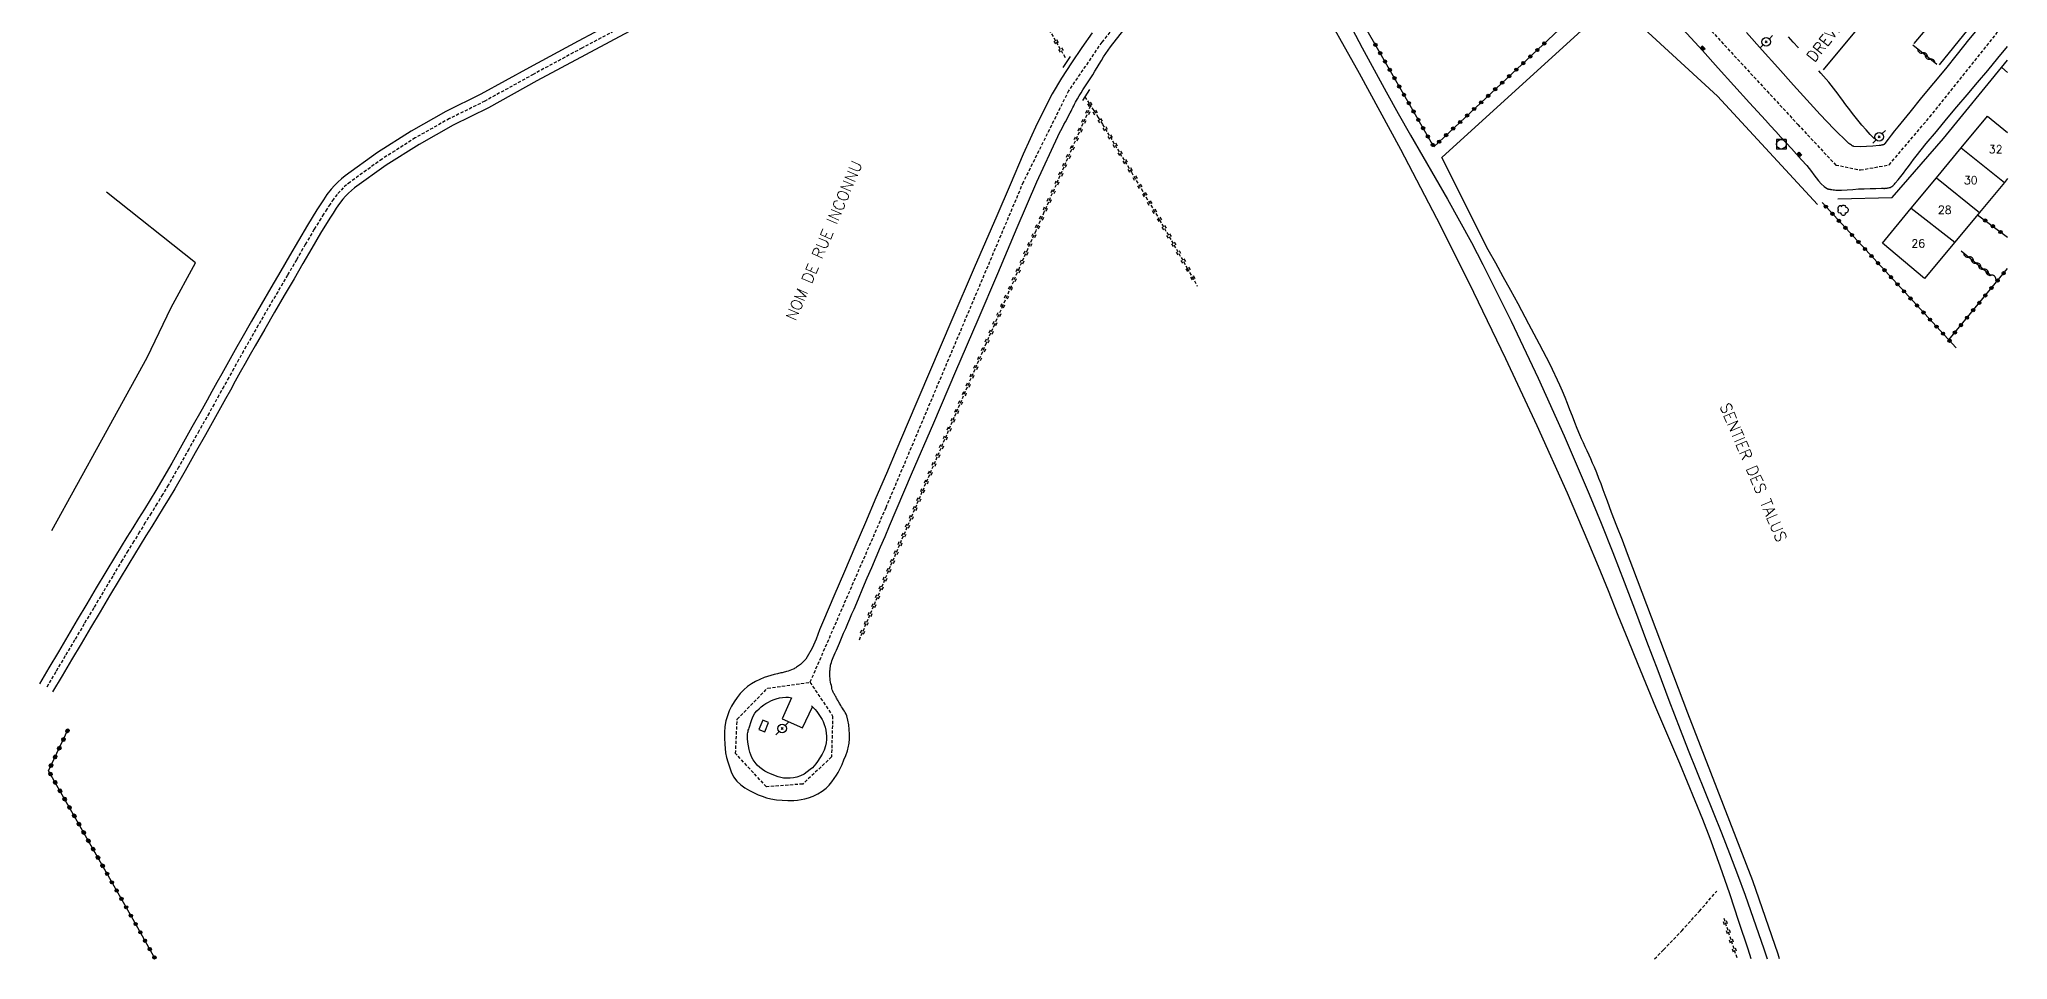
# Model space of a CAD drawing. Header units: millimetres. Extents: x 149998 to 151001, y 150999 to 152001.
# Drawn here: x 150692.5 to 151000, y 150999.9 to 151143.7 of the extents above; entities that cross this region are included whole.
import ezdxf
from ezdxf.enums import TextEntityAlignment as Align

# ---------------------------------------------------------------- set-up
doc = ezdxf.new("R2010")
doc.units = ezdxf.units.MM
doc.linetypes.add('DASHED', pattern=[0.75, 0.5, -0.25])
doc.layers.get('0').update_dxf_attribs({"linetype": 'CONTINUOUS'})
for name, color, linetype in [('W0001', 6, 'DASHED'), ('W0008', 7, 'CONTINUOUS'), ('W0014', 7, 'CONTINUOUS'), ('W0017', 7, 'CONTINUOUS'), ('W0070', 7, 'DASHED'), ('W0071', 7, 'CONTINUOUS'), ('W0101', 7, 'CONTINUOUS'), ('W0104', 1, 'CONTINUOUS'), ('W0120', 7, 'CONTINUOUS'), ('W0211', 2, 'CONTINUOUS'), ('W0220', 5, 'DASHED'), ('W0300', 7, 'CONTINUOUS'), ('W0310', 3, 'CONTINUOUS'), ('W0323', 7, 'CONTINUOUS'), ('W0330', 7, 'CONTINUOUS'), ('W0401', 7, 'CONTINUOUS'), ('W0420', 7, 'CONTINUOUS'), ('W0473', 7, 'CONTINUOUS'), ('W0989', 7, 'CONTINUOUS'), ('W0991', 7, 'CONTINUOUS'), ('W1102', 7, 'CONTINUOUS')]:
    doc.layers.add(name, color=color, linetype=linetype)
doc.styles.get("Standard").update_dxf_attribs({"font": 'romans.shx', "width": 0.85})

# ---------------------------------------------------------------- blocks, each defined once
blk = doc.blocks.new('T473')
for p, q in [((-0.166667, 0.166667), (0.166667, -0.166667)), ((-0.166667, -0.166667), (0.166667, 0.166667)), ((0.500001, 0.500001), (1.000002, 1.000002)), ((-1.000002, -1.000002), (-0.500001, -0.500001))]:
    blk.add_line(p, q)
blk.add_ellipse((0, 0), major_axis=(0.471405, 0.471405), ratio=1, start_param=5.4977871438, end_param=11.780972451)
blk = doc.blocks.new('T300')
for p, q in [((-0.8, 0.51), (-0.86, 0.34)), ((-0.86, 0.34), (-0.86, 0.17)), ((-0.86, 0.17), (-0.74, 0.06)), ((-0.69, 0.63), (-0.8, 0.51)), ((-0.8, -0.06), (-0.74, 0.06)), ((-0.74, 0.06), (-0.69, 0.11)), ((-0.57, 0.69), (-0.69, 0.63)), ((-0.46, 0.69), (-0.57, 0.69)), ((-0.29, 0.63), (-0.46, 0.69)), ((-0.29, 0.63), (-0.17, 0.74)), ((-0.23, 0.57), (-0.29, 0.63)), ((-0.17, 0.74), (-0.06, 0.8)), ((-0.06, 0.8), (0.06, 0.8)), ((0.06, 0.8), (0.23, 0.74)), ((0.23, 0.74), (0.34, 0.63)), ((0.34, 0.63), (0.4, 0.51)), ((0.46, 0.46), (0.34, 0.46)), ((0.4, 0.51), (0.4, 0.46)), ((0.57, 0.4), (0.46, 0.46)), ((0.57, 0.4), (0.69, 0.29)), ((0.69, 0.29), (0.74, 0.17)), ((0.74, 0.06), (0.69, -0.17)), ((0.74, 0.17), (0.74, 0.06)), ((-0.8, -0.17), (-0.8, -0.06)), ((-0.8, -0.23), (-0.8, -0.17)), ((-0.74, -0.34), (-0.8, -0.23)), ((-0.69, -0.4), (-0.74, -0.34)), ((-0.51, -0.46), (-0.69, -0.4)), ((-0.4, -0.46), (-0.51, -0.46)), ((-0.4, -0.46), (-0.34, -0.46)), ((-0.34, -0.46), (-0.34, -0.4)), ((-0.34, -0.51), (-0.34, -0.46)), ((-0.29, -0.63), (-0.34, -0.51)), ((-0.17, -0.74), (-0.29, -0.63)), ((-0.06, -0.8), (-0.17, -0.74)), ((0.06, -0.8), (-0.06, -0.8)), ((0.17, -0.74), (0.06, -0.8)), ((0.23, -0.69), (0.17, -0.74)), ((0.29, -0.46), (0.23, -0.46)), ((0.29, -0.63), (0.23, -0.69)), ((0.46, -0.4), (0.29, -0.46)), ((0.34, -0.51), (0.29, -0.63)), ((0.34, -0.51), (0.34, -0.46)), ((0.57, -0.34), (0.46, -0.4)), ((0.63, -0.29), (0.57, -0.34)), ((0.69, -0.17), (0.63, -0.29))]:
    blk.add_line(p, q)
blk = doc.blocks.new('T401')
for p, q in [((-0.3, 0.3), (0, 0.3)), ((-0.3, -0.25), (-0.3, 0.3)), ((-0.3, 0.15), (0, 0.15)), ((-0.3, 0), (0, 0)), ((0, 0.3), (0, -0.25)), ((-0.3, -0.15), (0, -0.15)), ((-0.3, -0.25), (-0.3, -0.3)), ((-0.3, -0.3), (0, -0.3)), ((0, -0.3), (0, -0.25))]:
    blk.add_line(p, q)
blk = doc.blocks.new('T420')
for p, q in [((0.75, 0.75), (-0.75, 0.75)), ((-0.75, 0.75), (-0.75, -0.75)), ((0.75, 0.75), (0.75, -0.75)), ((0.75, -0.75), (-0.75, -0.75))]:
    blk.add_line(p, q)
blk.add_ellipse((0, 0), major_axis=(-0.53, 0.53), ratio=1, start_param=3.926991, end_param=10.210176)
blk = doc.blocks.new('t310o')
at = {"color": 0, "linetype": 'Continuous'}
for centre, start, end in [((-0.5, 0.38), 216.8699, 323.1304), ((0.5, -0.37), 36.8699, 143.1303)]:
    blk.add_arc(centre, 0.625, start, end, dxfattribs=at)
blk = doc.blocks.new('t323o')
at = {"color": 0, "linetype": 'Continuous'}
for radius in [0.25, 0.15]:
    blk.add_circle((0, 0), radius, dxfattribs=at)
blk = doc.blocks.new('t220o')
at = {"color": 0, "linetype": 'Continuous'}
for p, q in [((-0.25, 0.25), (0.25, 0.25)), ((-0.25, -0.25), (0.25, -0.25))]:
    blk.add_line(p, q, dxfattribs=at)

msp = doc.modelspace()

# ---------------------------------------------------------------- linework, layer by layer
at = {"layer": 'W0001'}
for points in [[(150879.29, 151171), (150877.89, 151166.8), (150858.47, 151143.27), (150853.3, 151135.68), (150846.21, 151121.39), (150824.74, 151070.52), (150812.9, 151043.25)], [(150953.17, 151171), (150951.26, 151168.65), (150945.95, 151161.11), (150945.41, 151155.2), (150952.21, 151146.66), (150967.22, 151130.43), (150973.14, 151124.08), (150977, 151123.31), (150981.49, 151124.11), (150987.84, 151131.59), (150999.05, 151145.64), (151000, 151146.75)]]:
    msp.add_lwpolyline(points, dxfattribs=at)
msp.add_lwpolyline([(150806.29, 151042.33), (150812.9, 151043.25), (150816.44, 151037.97), (150816.27, 151031.57), (150811.77, 151027.34), (150806.1, 151026.91), (150801.29, 151032.1), (150801.52, 151037.47)], close=True, dxfattribs=at)
at = {"layer": 'W0008'}
for points in [[(150857.01, 151144.74), (150855.36, 151142.42), (150853.74, 151140.07), (150852.2, 151137.67), (150850.76, 151135.21), (150848.37, 151130.55), (150846.22, 151125.77), (150844.18, 151120.96), (150842.11, 151116.16), (150838.56, 151108.03), (150835.06, 151099.87), (150831.59, 151091.71), (150828.1, 151083.55), (150826.46, 151079.72), (150824.83, 151075.88), (150823.2, 151072.05), (150821.57, 151068.21), (150819.93, 151064.37), (150818.29, 151060.54), (150816.65, 151056.71), (150814.99, 151052.89), (150814.4, 151051.46), (150813.85, 151050), (150813.23, 151048.56), (150812.46, 151047.2), (150812.23, 151046.88), (150811.97, 151046.58), (150811.69, 151046.3), (150811.4, 151046.04), (150811.25, 151045.91), (150811.1, 151045.8), (150810.95, 151045.69), (150810.79, 151045.59), (150810.67, 151045.51), (150810.54, 151045.44), (150810.41, 151045.37), (150810.28, 151045.31), (150810.02, 151045.2), (150809.77, 151045.1), (150809.5, 151045), (150809.24, 151044.92), (150809.07, 151044.87), (150808.89, 151044.82), (150808.71, 151044.78), (150808.54, 151044.74), (150808.36, 151044.7), (150808.18, 151044.66), (150808, 151044.62), (150807.83, 151044.58), (150807.3, 151044.44), (150806.77, 151044.31), (150806.24, 151044.15), (150805.73, 151043.97), (150805.06, 151043.68), (150804.39, 151043.37), (150803.76, 151043.01), (150803.15, 151042.58), (150802.56, 151042.06), (150802.01, 151041.48), (150801.51, 151040.86), (150801.06, 151040.2), (150800.65, 151039.49), (150800.29, 151038.76), (150800, 151037.99), (150799.78, 151037.2), (150799.62, 151036.31), (150799.55, 151035.4), (150799.54, 151034.49), (150799.58, 151033.59), (150799.64, 151032.89), (150799.73, 151032.2), (150799.87, 151031.51), (150800.06, 151030.83), (150800.31, 151030.04), (150800.61, 151029.25), (150800.98, 151028.49), (150801.48, 151027.79), (150802.08, 151027.22), (150802.75, 151026.74), (150803.47, 151026.34), (150804.19, 151025.98), (150804.81, 151025.68), (150805.45, 151025.43), (150806.1, 151025.21), (150806.77, 151025.05), (150807.66, 151024.89), (150808.56, 151024.8), (150809.46, 151024.77), (150810.37, 151024.79), (150810.96, 151024.83), (150811.54, 151024.9), (150812.12, 151025.01), (150812.69, 151025.18), (150813.42, 151025.47), (150814.12, 151025.82), (150814.79, 151026.23), (150815.41, 151026.7), (150815.88, 151027.16), (150816.3, 151027.67), (150816.68, 151028.21), (150817.03, 151028.75), (150817.28, 151029.15), (150817.51, 151029.56), (150817.72, 151029.98), (150817.91, 151030.41), (150818.21, 151031.1), (150818.5, 151031.81), (150818.75, 151032.53), (150818.94, 151033.26), (150818.98, 151033.49), (150819.01, 151033.73), (150819.04, 151033.96), (150819.05, 151034.19), (150819.06, 151034.43), (150819.07, 151034.66), (150819.06, 151034.9), (150819.06, 151035.13), (150819.02, 151035.86), (150818.95, 151036.59), (150818.83, 151037.31), (150818.64, 151038.02), (150818.54, 151038.27), (150818.42, 151038.51), (150818.28, 151038.74), (150818.14, 151038.96), (150817.99, 151039.18), (150817.85, 151039.4), (150817.7, 151039.62), (150817.57, 151039.85), (150817.5, 151039.98), (150817.43, 151040.11), (150817.35, 151040.24), (150817.28, 151040.37), (150817.21, 151040.5), (150817.14, 151040.63), (150817.07, 151040.76), (150817, 151040.89), (150816.93, 151041.01), (150816.86, 151041.13), (150816.79, 151041.24), (150816.72, 151041.36), (150816.65, 151041.48), (150816.58, 151041.6), (150816.52, 151041.72), (150816.46, 151041.85), (150816.39, 151042.06), (150816.33, 151042.28), (150816.29, 151042.5), (150816.24, 151042.72), (150816.18, 151043), (150816.12, 151043.28), (150816.07, 151043.56), (150816.03, 151043.85), (150816.01, 151044.15), (150816, 151044.45), (150816.01, 151044.75), (150816.02, 151045.05), (150816.03, 151045.18), (150816.04, 151045.3), (150816.06, 151045.43), (150816.07, 151045.56), (150816.09, 151045.68), (150816.11, 151045.81), (150816.13, 151045.93), (150816.16, 151046.06), (150816.24, 151046.32), (150816.33, 151046.58), (150816.43, 151046.84), (150816.53, 151047.1), (150816.69, 151047.48), (150816.85, 151047.87), (150817.02, 151048.25), (150817.18, 151048.63), (150817.51, 151049.38), (150817.83, 151050.14), (150818.16, 151050.9), (150818.48, 151051.65), (150818.8, 151052.41), (150819.13, 151053.16), (150819.45, 151053.92), (150819.78, 151054.68), (150820.47, 151056.3), (150821.16, 151057.93), (150821.86, 151059.55), (150822.55, 151061.18), (150823.24, 151062.8), (150823.94, 151064.43), (150824.63, 151066.05), (150825.33, 151067.68), (150828.78, 151075.75), (150832.24, 151083.81), (150835.7, 151091.88), (150839.17, 151099.94), (150842.23, 151107.11), (150845.26, 151114.3), (150848.36, 151121.46), (150851.62, 151128.54), (150851.85, 151129.01), (150852.09, 151129.47), (150852.33, 151129.93), (150852.58, 151130.39), (150852.82, 151130.85), (150853.07, 151131.3), (150853.31, 151131.76), (150853.55, 151132.22), (150853.7, 151132.5), (150853.83, 151132.77), (150853.97, 151133.05), (150854.11, 151133.33), (150854.24, 151133.6), (150854.38, 151133.88), (150854.53, 151134.15), (150854.68, 151134.42), (150854.96, 151134.9), (150855.25, 151135.38), (150855.55, 151135.85), (150855.86, 151136.32), (150856.16, 151136.79), (150856.47, 151137.25), (150856.77, 151137.72), (150857.08, 151138.19), (150857.42, 151138.74), (150857.75, 151139.3), (150858.09, 151139.85), (150858.42, 151140.41), (150858.76, 151140.96), (150859.11, 151141.51), (150859.47, 151142.05), (150859.85, 151142.57), (150861.92, 151145.19)], [(150949.33, 151145.27), (150952.31, 151141.97), (150954.77, 151139.24), (150957.24, 151136.52), (150959.7, 151133.81), (150962.17, 151131.09), (150962.98, 151130.2), (150963.78, 151129.31), (150964.59, 151128.42), (150965.4, 151127.54), (150966.21, 151126.65), (150967.02, 151125.76), (150967.82, 151124.87), (150968.63, 151123.98), (150969.01, 151123.52), (150969.38, 151123.04), (150969.73, 151122.56), (150970.09, 151122.07), (150970.47, 151121.59), (150970.89, 151121.14), (150971.35, 151120.73), (150971.86, 151120.37), (150971.9, 151120.35), (150971.94, 151120.35), (150971.99, 151120.34), (150972.03, 151120.33), (150972.11, 151120.31), (150972.18, 151120.29), (150972.26, 151120.28), (150972.33, 151120.26), (150972.54, 151120.23), (150972.75, 151120.2), (150972.96, 151120.18), (150973.16, 151120.17), (150974.05, 151120.17), (150974.94, 151120.19), (150975.82, 151120.26), (150976.71, 151120.35)], [(150990.28, 151139.13), (150988.41, 151136.87), (150986.55, 151134.61), (150984.7, 151132.33), (150982.86, 151130.05), (150982.35, 151129.4), (150981.83, 151128.76), (150981.32, 151128.1), (150980.81, 151127.45), (150980.8, 151127.42), (150980.78, 151127.4), (150980.77, 151127.37), (150980.75, 151127.35), (150980.74, 151127.33), (150980.72, 151127.3), (150980.7, 151127.28), (150980.68, 151127.26), (150980.66, 151127.25), (150980.65, 151127.24), (150980.63, 151127.23), (150980.61, 151127.23), (150980.6, 151127.22), (150980.59, 151127.22), (150980.58, 151127.22), (150980.57, 151127.22), (150980.56, 151127.22), (150980.54, 151127.22), (150980.53, 151127.22), (150980.52, 151127.22), (150980.45, 151127.21), (150980.38, 151127.19), (150980.3, 151127.18), (150980.23, 151127.17), (150980.16, 151127.15), (150980.08, 151127.14), (150980.01, 151127.13), (150979.93, 151127.12), (150978.95, 151127.03), (150977.95, 151126.95), (150976.96, 151126.93), (150975.96, 151126.99), (150975.91, 151127), (150975.87, 151127.01), (150975.83, 151127.02), (150975.79, 151127.04), (150975.74, 151127.07), (150975.69, 151127.1), (150975.64, 151127.13), (150975.59, 151127.16), (150975.46, 151127.26), (150975.33, 151127.35), (150975.2, 151127.46), (150975.08, 151127.56), (150972.85, 151129.72), (150970.71, 151131.98), (150968.62, 151134.28), (150966.54, 151136.57), (150964.08, 151139.3), (150961.64, 151142.05), (150959.22, 151144.81)], [(150813.15, 151039.55), (150813.43, 151039.27), (150813.69, 151038.99), (150813.95, 151038.69), (150814.18, 151038.38), (150814.4, 151038.07), (150814.61, 151037.76), (150814.81, 151037.43), (150814.97, 151037.09), (150815.14, 151036.66), (150815.28, 151036.21), (150815.39, 151035.76), (150815.45, 151035.3), (150815.49, 151034.8), (150815.48, 151034.3), (150815.42, 151033.8), (150815.32, 151033.31), (150815.1, 151032.66), (150814.81, 151032.03), (150814.46, 151031.43), (150814.09, 151030.85), (150813.84, 151030.51), (150813.57, 151030.18), (150813.27, 151029.88), (150812.95, 151029.6), (150812.47, 151029.24), (150811.97, 151028.91), (150811.44, 151028.62), (150810.87, 151028.41), (150810.35, 151028.29), (150809.83, 151028.24), (150809.3, 151028.24), (150808.78, 151028.28), (150808.35, 151028.36), (150807.94, 151028.47), (150807.54, 151028.62), (150807.14, 151028.77), (150806.71, 151028.94), (150806.27, 151029.13), (150805.85, 151029.35), (150805.46, 151029.61), (150805.05, 151029.94), (150804.67, 151030.3), (150804.33, 151030.7), (150804.03, 151031.13), (150803.82, 151031.51), (150803.65, 151031.91), (150803.51, 151032.33), (150803.4, 151032.75), (150803.28, 151033.31), (150803.18, 151033.87), (150803.13, 151034.44), (150803.14, 151035.02), (150803.16, 151035.2), (150803.19, 151035.39), (150803.23, 151035.57), (150803.27, 151035.75), (150803.33, 151035.92), (150803.39, 151036.1), (150803.44, 151036.27), (150803.5, 151036.45), (150803.66, 151036.94), (150803.84, 151037.45), (150804.04, 151037.94), (150804.31, 151038.4), (150804.61, 151038.78), (150804.94, 151039.11), (150805.3, 151039.42), (150805.68, 151039.7), (150806.03, 151039.94), (150806.4, 151040.14), (150806.78, 151040.33), (150807.17, 151040.49), (150807.64, 151040.65), (150808.13, 151040.79), (150808.62, 151040.88), (150809.12, 151040.93), (150809.35, 151040.92), (150809.57, 151040.9), (150809.79, 151040.85), (150810.01, 151040.79)], [(150809.99, 151040.79), (150808.54, 151037.52)], [(150811.73, 151036.1), (150813.29, 151039.39)], [(150808.54, 151037.52), (150811.73, 151036.1)]]:
    msp.add_lwpolyline(points, dxfattribs=at)
at = {"layer": 'W0014'}
for points in [[(150989.38, 151139.76), (150991.61, 151142.51), (150993.85, 151145.25), (150996.08, 151148), (150998.3, 151150.75), (150999.45, 151152.16), (151000, 151152.85)], [(151000, 151151.06), (150998.87, 151149.69), (150997.57, 151148.11), (150995.74, 151145.87), (150993.91, 151143.62), (150992.09, 151141.38), (150990.28, 151139.13)], [(150976.7, 151120.35), (150977.6, 151120.38), (150978.5, 151120.4), (150979.4, 151120.42), (150980.3, 151120.44), (150980.39, 151120.44), (150980.48, 151120.44), (150980.57, 151120.44), (150980.66, 151120.43), (150980.75, 151120.43), (150980.84, 151120.44), (150980.93, 151120.44), (150981.02, 151120.45), (150981.11, 151120.46), (150981.2, 151120.47), (150981.29, 151120.49), (150981.39, 151120.51), (150981.52, 151120.55), (150981.65, 151120.59), (150981.78, 151120.65), (150981.9, 151120.72), (150982.06, 151120.83), (150982.2, 151120.96), (150982.32, 151121.09), (150982.45, 151121.23), (150982.89, 151121.74), (150983.31, 151122.26), (150983.72, 151122.79), (150984.12, 151123.33), (150984.51, 151123.87), (150984.91, 151124.42), (150985.31, 151124.95), (150985.72, 151125.48), (150987.29, 151127.42), (150988.87, 151129.34), (150990.47, 151131.25), (150992.08, 151133.15), (150993.69, 151135.05), (150995.29, 151136.95), (150996.89, 151138.86), (150998.48, 151140.77), (151000, 151142.62)], [(150973.45, 151118.8), (150981.98, 151119.01), (150989.97, 151128.21), (150999.52, 151139.89), (151000, 151140.46)]]:
    msp.add_lwpolyline(points, dxfattribs=at)
at = {"layer": 'W0017'}
msp.add_lwpolyline([(150999.07, 151139.33), (151000, 151138.53)], dxfattribs=at)
at = {"layer": 'W0070'}
for points in [[(150784.9, 151146.4), (150777.27, 151142.35), (150769.67, 151138.24), (150762.1, 151134.05)], [(150762.1, 151134.05), (150756.59, 151131.33), (150751.24, 151128.32), (150746.05, 151125.01), (150741.06, 151121.42), (150740.52, 151120.98), (150740, 151120.51), (150739.5, 151120.01), (150739.04, 151119.49), (150738.45, 151118.75), (150737.92, 151117.97), (150737.41, 151117.18), (150736.91, 151116.39), (150735.45, 151114.04), (150734.06, 151111.66), (150732.68, 151109.27), (150731.29, 151106.89), (150729.76, 151104.28), (150728.23, 151101.66), (150726.71, 151099.04), (150725.2, 151096.41), (150724.42, 151095.03), (150723.65, 151093.64), (150722.87, 151092.26), (150722.11, 151090.87), (150721.34, 151089.48), (150720.57, 151088.09), (150719.8, 151086.7), (150719.02, 151085.32), (150717.44, 151082.5), (150715.86, 151079.68), (150714.27, 151076.87), (150712.65, 151074.07), (150711.77, 151072.59), (150710.88, 151071.12), (150709.98, 151069.66), (150709.07, 151068.19), (150708.17, 151066.73), (150707.26, 151065.27), (150706.36, 151063.8), (150705.47, 151062.33), (150703.97, 151059.85), (150702.48, 151057.35), (150701, 151054.86), (150699.51, 151052.36), (150698.03, 151049.86), (150696.55, 151047.36), (150695.07, 151044.86), (150693.59, 151042.36)], [(150762.1, 151134.05), (150756.59, 151131.33), (150751.24, 151128.32), (150746.05, 151125.01), (150741.06, 151121.42), (150740.52, 151120.98), (150740, 151120.51), (150739.5, 151120.01), (150739.04, 151119.49), (150738.45, 151118.75), (150737.92, 151117.97), (150737.41, 151117.18), (150736.91, 151116.39), (150735.45, 151114.04), (150734.06, 151111.66), (150732.68, 151109.27), (150731.29, 151106.89), (150729.76, 151104.28), (150728.23, 151101.66), (150726.71, 151099.04), (150725.2, 151096.41), (150724.42, 151095.03), (150723.65, 151093.64), (150722.87, 151092.26), (150722.11, 151090.87), (150721.34, 151089.48), (150720.57, 151088.09), (150719.8, 151086.7), (150719.02, 151085.32), (150717.44, 151082.5), (150715.86, 151079.68), (150714.27, 151076.87), (150712.65, 151074.07), (150711.77, 151072.59), (150710.88, 151071.12), (150709.98, 151069.66), (150709.07, 151068.19), (150708.17, 151066.73), (150707.26, 151065.27), (150706.36, 151063.8), (150705.47, 151062.33), (150703.97, 151059.85), (150702.48, 151057.35), (150701, 151054.86), (150699.51, 151052.36), (150698.03, 151049.86), (150697.42, 151048.83)], [(150944.82, 151000), (150946.25, 151001.44), (150949.09, 151004.42), (150951.86, 151007.48), (150954.55, 151010.6)]]:
    msp.add_lwpolyline(points, dxfattribs=at)
at = {"layer": 'W0071'}
for points in [[(150959.96, 151000), (150959.45, 151001.52), (150958.01, 151005.86), (150956.58, 151010.2), (150955.09, 151014.53), (150953.53, 151018.83), (150952.39, 151021.78), (150951.21, 151024.72), (150950.01, 151027.64), (150948.78, 151030.56), (150947.54, 151033.46), (150946.3, 151036.37), (150945.06, 151039.28), (150943.85, 151042.2), (150942.28, 151046.02), (150940.72, 151049.86), (150939.18, 151053.69), (150937.63, 151057.53), (150936.07, 151061.36), (150934.49, 151065.18), (150932.88, 151068.99), (150931.22, 151072.78), (150926.48, 151083.31), (150921.62, 151093.78), (150916.61, 151104.18), (150911.43, 151114.51), (150905.18, 151126.5), (150898.74, 151138.39), (150892.13, 151150.19)], [(150784.32, 151147.5), (150776.68, 151143.45), (150769.07, 151139.33), (150761.5, 151135.14), (150756.01, 151132.44), (150750.59, 151129.39), (150745.36, 151126.04), (150740.31, 151122.41), (150739.71, 151121.93), (150739.14, 151121.41), (150738.6, 151120.87), (150738.08, 151120.29), (150737.45, 151119.49), (150736.88, 151118.66), (150736.36, 151117.85), (150735.85, 151117.05), (150734.39, 151114.68), (150732.98, 151112.29), (150731.6, 151109.9), (150730.22, 151107.52), (150728.69, 151104.9), (150727.16, 151102.29), (150725.63, 151099.66), (150724.12, 151097.03), (150723.34, 151095.64), (150722.56, 151094.25), (150721.79, 151092.86), (150721.02, 151091.47), (150720.25, 151090.08), (150719.48, 151088.69), (150718.71, 151087.31), (150717.93, 151085.92), (150716.35, 151083.11), (150714.78, 151080.29), (150713.19, 151077.48), (150711.57, 151074.7), (150710.7, 151073.23), (150709.81, 151071.77), (150708.92, 151070.31), (150708.02, 151068.85), (150707.11, 151067.39), (150706.2, 151065.92), (150705.3, 151064.45), (150704.4, 151062.98), (150702.91, 151060.49), (150701.41, 151057.99), (150699.93, 151055.49), (150698.44, 151052.99), (150696.96, 151050.49), (150695.48, 151047.99), (150694, 151045.5), (150692.52, 151043)], [(150895.51, 151149.33), (150899.19, 151142.4), (150902.91, 151135.49), (150904.78, 151132.11), (150906.69, 151128.75), (150908.62, 151125.41), (150910.56, 151122.07), (150912.49, 151118.72), (150914.39, 151115.36), (150916.25, 151111.97), (150918.04, 151108.54), (150922.44, 151099.69), (150926.65, 151090.75), (150930.7, 151081.74), (150934.61, 151072.66), (150936.5, 151068.1), (150938.33, 151063.52), (150940.12, 151058.92), (150941.87, 151054.3), (150943.6, 151049.68), (150945.33, 151045.06), (150947.07, 151040.45), (150948.84, 151035.84), (150950.11, 151032.61), (150951.41, 151029.38), (150952.71, 151026.16), (150954.01, 151022.94), (150955.29, 151019.71), (150956.56, 151016.47), (150957.79, 151013.22), (150958.98, 151009.96), (150961.89, 151001.6), (150962.42, 151000)], [(150785.45, 151145.36), (150777.82, 151141.32), (150770.23, 151137.21), (150762.67, 151133.03), (150757.14, 151130.3), (150751.84, 151127.31), (150746.71, 151124.04), (150741.77, 151120.49), (150741.28, 151120.09), (150740.8, 151119.66), (150740.35, 151119.21), (150739.93, 151118.74), (150739.39, 151118.05), (150738.89, 151117.32), (150738.39, 151116.55), (150737.9, 151115.77), (150736.46, 151113.44), (150735.07, 151111.07), (150733.69, 151108.69), (150732.3, 151106.3), (150730.77, 151103.69), (150729.24, 151101.07), (150727.72, 151098.45), (150726.22, 151095.83), (150725.44, 151094.45), (150724.67, 151093.07), (150723.9, 151091.69), (150723.13, 151090.3), (150722.36, 151088.91), (150721.59, 151087.52), (150720.82, 151086.13), (150720.04, 151084.74), (150718.46, 151081.93), (150716.88, 151079.1), (150715.28, 151076.28), (150713.66, 151073.48), (150712.77, 151071.99), (150711.88, 151070.51), (150710.97, 151069.04), (150710.07, 151067.58), (150709.16, 151066.12), (150708.26, 151064.66), (150707.36, 151063.2), (150706.47, 151061.73), (150704.98, 151059.24), (150703.49, 151056.75), (150702, 151054.26), (150700.52, 151051.76), (150699.04, 151049.26), (150697.56, 151046.76), (150696.08, 151044.26), (150694.59, 151041.76)]]:
    msp.add_lwpolyline(points, dxfattribs=at)
at = {"layer": 'W0101'}
for points in [[(150971.26, 151138.96), (150982.66, 151152.72)], [(150989.04, 151147.44), (150985.36, 151143.05), (150985.36, 151143.05)], [(150992.75, 151126.76), (150996.84, 151131.72), (151000, 151129.16)], [(150988.89, 151122.1), (150992.75, 151126.76)], [(150984.94, 151117.32), (150988.89, 151122.1)], [(150999.52, 151121.37), (150995.6, 151116.65)], [(151000, 151121.95), (150999.52, 151121.37)], [(150980.44, 151111.87), (150984.94, 151117.32)], [(150995.6, 151116.65), (150991.77, 151112.04)], [(150991.77, 151112.04), (150987.02, 151106.32), (150980.44, 151111.87)]]:
    msp.add_lwpolyline(points, dxfattribs=at)
at = {"layer": 'W0104'}
msp.add_lwpolyline([(150805.52, 151037.34), (150804.91, 151035.87), (150805.83, 151035.49), (150806.44, 151036.96), (150805.52, 151037.34)], close=True, dxfattribs=at)
at = {"layer": 'W0120'}
for points in [[(150853.55, 151141.02), (150852.42, 151139.34)], [(150856.58, 151135.9), (150855.47, 151134.18)]]:
    msp.add_lwpolyline(points, dxfattribs=at)
at = {"layer": 'W0211'}
for points in [[(150967.32, 151142.35), (150967.26, 151142.42), (150966.52, 151143.27), (150965.78, 151144.12)], [(150979.22, 151128.15), (150978.55, 151128.87), (150977.89, 151129.59), (150977.24, 151130.33), (150976.6, 151131.08), (150976.18, 151131.61), (150975.76, 151132.14), (150975.35, 151132.68), (150974.94, 151133.21), (150974.58, 151133.69), (150974.23, 151134.17), (150973.87, 151134.65), (150973.52, 151135.13), (150973.16, 151135.61), (150972.8, 151136.09), (150972.43, 151136.56), (150972.06, 151137.03), (150971.66, 151137.5), (150971.25, 151137.97), (150970.84, 151138.43), (150970.5, 151138.8)], [(150941.47, 151061.13), (150940.64, 151063.3), (150939.81, 151065.47), (150938.97, 151067.63), (150938.14, 151069.8), (150937.81, 151070.68), (150937.48, 151071.57), (150937.15, 151072.46), (150936.82, 151073.34), (150936.49, 151074.23), (150936.15, 151075.11), (150935.8, 151075.99), (150935.45, 151076.87), (150935.17, 151077.5), (150934.89, 151078.14), (150934.61, 151078.76), (150934.31, 151079.39), (150934.02, 151080.02), (150933.73, 151080.65), (150933.45, 151081.28), (150933.17, 151081.91), (150932.77, 151082.88), (150932.38, 151083.86), (150932.01, 151084.84), (150931.63, 151085.82), (150931.26, 151086.8), (150930.87, 151087.77), (150930.47, 151088.74), (150930.04, 151089.7), (150928.51, 151092.92), (150926.88, 151096.08), (150925.21, 151099.22), (150923.53, 151102.36), (150922.38, 151104.48), (150921.21, 151106.6), (150920.03, 151108.72), (150918.83, 151110.82)]]:
    msp.add_lwpolyline(points, dxfattribs=at)
at = {"layer": 'W0220'}
for points in [[(150840.84, 151161.45), (150852.84, 151140.74)], [(150855.82, 151134.72), (150856.54, 151133.66), (150857.24, 151132.58), (150857.93, 151131.5), (150858.61, 151130.4), (150863.11, 151122.97), (150867.52, 151115.48), (150871.85, 151107.94), (150873.41, 151105.15)], [(150856.73, 151133.31), (150855.24, 151129.89), (150853.74, 151126.48), (150852.25, 151123.06), (150850.75, 151119.65), (150849.46, 151116.72), (150848.17, 151113.8), (150846.87, 151110.87), (150845.58, 151107.95), (150844.29, 151105.03), (150843, 151102.1), (150841.71, 151099.17), (150840.43, 151096.24), (150835.4, 151084.62), (150830.4, 151072.98), (150825.44, 151061.33), (150820.5, 151049.66)], [(150955.66, 151006.39), (150957.76, 151000)]]:
    msp.add_lwpolyline(points, dxfattribs=at)
at = {"layer": 'W0310'}
for points in [[(150988.94, 151139.78), (150985.18, 151142.83)], [(150992.74, 151110.65), (150997.43, 151106.81)]]:
    msp.add_lwpolyline(points, dxfattribs=at)
at = {"layer": 'W0323'}
for points in [[(150938.88, 151153.22), (150930.66, 151145.92), (150910.34, 151126.93), (150893.81, 151155.89)], [(150991.95, 151095.51), (150971.01, 151118.21)], [(150995.3, 151116.31), (151000, 151112.78)], [(150990.81, 151096.75), (151000, 151107.93)], [(150703.17, 151013.2), (150693.96, 151029.42), (150697.03, 151035.9)], [(150710.62, 151000), (150707.16, 151006.17), (150693.96, 151029.42), (150697.03, 151035.9)]]:
    msp.add_lwpolyline(points, dxfattribs=at)
at = {"layer": 'W0330'}
for points in [[(150918.83, 151110.82), (150911.61, 151125.24), (150933.99, 151145.61), (150937.61, 151148.28), (150938.95, 151148.53), (150939.79, 151148.14), (150941.93, 151146.57), (150954.69, 151134.84), (150970.31, 151117.92)], [(150716.92, 151108.81), (150703, 151119.84)], [(150694.47, 151066.94), (150702.28, 151081.14), (150709.36, 151094), (150713.12, 151101.83), (150716.92, 151108.81)], [(150964.38, 151000), (150964.14, 151000.77), (150960.2, 151012.2), (150950.03, 151038.44), (150941.47, 151061.13)]]:
    msp.add_lwpolyline(points, dxfattribs=at)
at = {"layer": 'W1102'}
for points in [[(150992.75, 151126.76), (150999.52, 151121.37)], [(150988.89, 151122.1), (150995.6, 151116.65)], [(150984.94, 151117.32), (150991.77, 151112.04)]]:
    msp.add_lwpolyline(points, dxfattribs=at)

# ---------------------------------------------------------------- block references
at = {"layer": 'W0220'}
for p, rotation in [((150851.34, 151143.34), 300.078613977286), ((150852.09, 151142.04), 300.078613977286), ((150856.27, 151132.25), 246.4009040895799), ((150856.61, 151133.55), 303.1277191812475), ((150857.42, 151132.29), 302.4780076828288), ((150854.47, 151128.12), 246.3676657757962), ((150855.07, 151129.5), 246.3676657757962), ((150855.67, 151130.87), 246.4009040895799), ((150858.22, 151131.02), 301.8282939223748), ((150859.01, 151129.74), 301.1786480773334), ((150859.78, 151128.46), 301.1786480773334), ((150853.26, 151125.38), 246.3344300760299), ((150853.86, 151126.75), 246.3676657757962), ((150860.56, 151127.18), 301.1786480773334), ((150861.34, 151125.89), 301.1786480773334), ((150852.06, 151122.63), 246.3011969879584), ((150852.66, 151124), 246.3344300760299), ((150862.11, 151124.61), 301.1786480773334), ((150862.89, 151123.33), 301.1786480773334), ((150863.66, 151122.04), 300.528999677651), ((150850.85, 151119.88), 246.3011969879584), ((150851.46, 151121.25), 246.3011969879584), ((150864.42, 151120.74), 300.528999677651), ((150865.18, 151119.45), 300.528999677651), ((150849.04, 151115.76), 246.1630153954098), ((150849.64, 151117.14), 246.2394240687715), ((150850.25, 151118.51), 246.2394240687715), ((150865.94, 151118.16), 300.528999677651), ((150866.7, 151116.87), 300.528999677651), ((150847.83, 151113.02), 246.1201767513592), ((150848.43, 151114.39), 246.1630153954098), ((150867.47, 151115.58), 300.528999677651), ((150868.21, 151114.28), 299.8791788952319), ((150868.96, 151112.98), 299.8791788952319), ((150846.61, 151110.28), 246.1109082236885), ((150847.22, 151111.65), 246.1201767513592), ((150869.71, 151111.68), 299.8791788952319), ((150870.46, 151110.37), 299.8791788952319), ((150845.4, 151107.53), 246.1407721466934), ((150846, 151108.9), 246.1109082236885), ((150871.2, 151109.07), 299.8791788952319), ((150871.95, 151107.77), 299.2291857295901), ((150844.18, 151104.79), 246.2097681948835), ((150844.79, 151106.16), 246.1407721466934), ((150872.68, 151106.46), 299.2291857295901), ((150842.37, 151100.67), 246.3123334876837), ((150842.97, 151102.04), 246.3123334876837), ((150843.58, 151103.42), 246.2097681948835), ((150841.17, 151097.92), 246.4484678194777), ((150841.77, 151099.3), 246.3123334876837), ((150839.97, 151095.17), 246.5998357990837), ((150840.57, 151096.55), 246.4484678194777), ((150838.78, 151092.42), 246.5998357990837), ((150839.38, 151093.79), 246.5998357990837), ((150836.99, 151088.29), 246.5998357990837), ((150837.59, 151089.66), 246.5998357990837), ((150838.18, 151091.04), 246.5998357990837), ((150835.8, 151085.53), 246.5998357990837), ((150836.4, 151086.91), 246.5998357990837), ((150834.62, 151082.78), 246.7525323605328), ((150835.21, 151084.16), 246.7525323605328), ((150833.43, 151080.02), 246.7525323605328), ((150834.02, 151081.4), 246.7525323605328), ((150831.65, 151075.89), 246.7525323605328), ((150832.25, 151077.27), 246.7525323605328), ((150832.84, 151078.64), 246.7525323605328), ((150830.47, 151073.13), 246.7525323605328), ((150831.06, 151074.51), 246.7525323605328), ((150829.29, 151070.37), 246.90522806957), ((150829.88, 151071.75), 246.90522806957), ((150828.12, 151067.61), 246.90522806957), ((150828.71, 151068.99), 246.90522806957), ((150826.35, 151063.47), 246.90522806957), ((150826.94, 151064.85), 246.90522806957), ((150827.53, 151066.23), 246.90522806957), ((150825.18, 151060.71), 247.0579229263572), ((150825.76, 151062.09), 246.90522806957), ((150824.01, 151057.95), 247.0579229263572), ((150824.59, 151059.33), 247.0579229263572), ((150822.84, 151055.19), 247.0579229263572), ((150823.42, 151056.57), 247.0579229263572), ((150821.67, 151052.42), 247.0579229263572), ((150822.25, 151053.81), 247.0579229263572), ((150821.08, 151051.04), 247.0579229263572), ((150955.89, 151005.7), 288.1617372380625), ((150956.36, 151004.28), 288.1617372380625), ((150956.82, 151002.85), 288.1617372380625), ((150957.29, 151001.43), 288.1617372380625)]:
    msp.add_blockref('t220o', p, dxfattribs=dict(at, rotation=rotation))
at = {"layer": 'W0300'}
msp.add_blockref('T300', (150974.34, 151116.99), dxfattribs=at)
at = {"layer": 'W0310'}
for p, rotation in [((150986.72, 151141.59), 141.0041499715272), ((150987.88, 151140.64), 141.0041499715272), ((150993.9, 151109.7), 320.7165848181857), ((150995.06, 151108.75), 320.7165848181857), ((150996.22, 151107.8), 320.7165848181857), ((150997.38, 151106.85), 320.7165848181857)]:
    msp.add_blockref('t310o', p, dxfattribs=dict(at, rotation=rotation))
at = {"layer": 'W0323'}
for p, rotation in [((150901.24, 151142.86), 119.7167461302382), ((150901.99, 151141.56), 119.7167461302382), ((150925.43, 151141.04), 223.056391504792), ((150926.53, 151142.06), 223.056391504792), ((150927.62, 151143.08), 223.056391504792), ((150902.73, 151140.26), 119.7167461302382), ((150903.48, 151138.95), 119.7167461302382), ((150904.22, 151137.65), 119.7167461302382), ((150922.14, 151137.96), 223.056391504792), ((150923.24, 151138.99), 223.056391504792), ((150924.34, 151140.01), 223.056391504792), ((150904.96, 151136.35), 119.7167461302382), ((150905.71, 151135.05), 119.7167461302382), ((150918.86, 151134.89), 223.056391504792), ((150919.95, 151135.92), 223.056391504792), ((150921.05, 151136.94), 223.056391504792), ((150906.45, 151133.74), 119.7167461302382), ((150907.19, 151132.44), 119.7167461302382), ((150907.94, 151131.14), 119.7167461302382), ((150915.57, 151131.82), 223.056391504792), ((150916.66, 151132.84), 223.056391504792), ((150917.76, 151133.87), 223.056391504792), ((150908.68, 151129.84), 119.7167461302382), ((150909.42, 151128.53), 119.7167461302382), ((150912.28, 151128.75), 223.056391504792), ((150913.38, 151129.77), 223.056391504792), ((150914.47, 151130.8), 223.056391504792), ((150910.17, 151127.23), 119.7167461302382), ((150911.18, 151127.72), 223.056391504792), ((150971.61, 151117.57), 132.6816880294407), ((150972.63, 151116.46), 132.6816880294407), ((150973.64, 151115.36), 132.6816880294407), ((150974.66, 151114.26), 132.6816880294407), ((150975.68, 151113.15), 132.6816880294407), ((150996.5, 151115.41), 323.1019685479936), ((150997.7, 151114.51), 323.1019685479936), ((150998.9, 151113.61), 323.1019685479936), ((150976.69, 151112.05), 132.6816880294407), ((150977.71, 151110.95), 132.6816880294407), ((150978.73, 151109.85), 132.6816880294407), ((150979.74, 151108.74), 132.6816880294407), ((150980.76, 151107.64), 132.6816880294407), ((150981.78, 151106.54), 132.6816880294407), ((150999.38, 151107.18), 50.59176213841383), ((150982.79, 151105.44), 132.6816880294407), ((150983.81, 151104.33), 132.6816880294407), ((150996.52, 151103.7), 50.59176213841383), ((150997.47, 151104.86), 50.59176213841383), ((150998.43, 151106.02), 50.59176213841383), ((150984.83, 151103.23), 132.6816880294407), ((150985.85, 151102.13), 132.6816880294407), ((150986.86, 151101.02), 132.6816880294407), ((150994.62, 151101.38), 50.59176213841383), ((150995.57, 151102.54), 50.59176213841383), ((150987.88, 151099.92), 132.6816880294407), ((150988.9, 151098.82), 132.6816880294407), ((150989.91, 151097.72), 132.6816880294407), ((150991.76, 151097.9), 50.59176213841383), ((150992.71, 151099.06), 50.59176213841383), ((150993.66, 151100.22), 50.59176213841383), ((150990.93, 151096.61), 132.6816880294407), ((150695.6, 151032.89), 64.57170579026642), ((150695.66, 151033), 64.57170579007787), ((150696.25, 151034.24), 64.57170579026642), ((150696.3, 151034.35), 64.57170579007787), ((150696.89, 151035.6), 64.57170579026642), ((150696.94, 151035.71), 64.57170579007787), ((150694.32, 151030.18), 64.57170579026642), ((150694.37, 151030.29), 64.57170579007787), ((150694.96, 151031.53), 64.57170579026642), ((150695.01, 151031.64), 64.57170579007787), ((150694.22, 151028.95), 119.5955167648395), ((150694.28, 151028.85), 119.5955167651137), ((150694.96, 151027.65), 119.5955167648395), ((150695.02, 151027.54), 119.5955167651137), ((150695.71, 151026.34), 119.5955167648395), ((150695.76, 151026.24), 119.5955167651137), ((150696.45, 151025.04), 119.5955167648395), ((150696.5, 151024.93), 119.5955167651137), ((150697.19, 151023.73), 119.5955167648395), ((150697.25, 151023.63), 119.5955167651137), ((150697.93, 151022.43), 119.5955167648395), ((150697.99, 151022.33), 119.5955167651137), ((150698.67, 151021.12), 119.5955167648395), ((150698.73, 151021.02), 119.5955167651137), ((150699.41, 151019.82), 119.5955167648395), ((150699.47, 151019.72), 119.5955167651137), ((150700.15, 151018.52), 119.5955167648395), ((150700.21, 151018.41), 119.5955167651137), ((150700.89, 151017.21), 119.5955167648395), ((150700.95, 151017.11), 119.5955167651137), ((150701.63, 151015.91), 119.5955167648395), ((150701.69, 151015.8), 119.5955167651137), ((150702.37, 151014.6), 119.5955167648395), ((150702.43, 151014.5), 119.5955167651137), ((150703.11, 151013.3), 119.5955167648395), ((150703.85, 151011.99), 119.5955167648395), ((150704.6, 151010.69), 119.5955167648395), ((150705.34, 151009.39), 119.5955167648395), ((150706.08, 151008.08), 119.5955167648395), ((150706.82, 151006.78), 119.5955167648395), ((150707.55, 151005.47), 119.2890584726312), ((150708.29, 151004.16), 119.2890584726312), ((150709.02, 151002.85), 119.2890584726312), ((150709.76, 151001.55), 119.2890584726312), ((150710.49, 151000.24), 119.2890584726312)]:
    msp.add_blockref('t323o', p, dxfattribs=dict(at, rotation=rotation))
at = {"layer": 'W0401'}
for p, rotation in [((150952.3, 151142.27), 222.0790829201997), ((150967.36, 151125.65), 222.2139654959291)]:
    msp.add_blockref('T401', p, dxfattribs=dict(at, rotation=rotation))
at = {"layer": 'W0420'}
msp.add_blockref('T420', (150964.64, 151127.33), dxfattribs=at)
at = {"layer": 'W0473'}
for p in [(150962.28, 151143.32), (150979.92, 151128.48), (150808.56, 151036.02)]:
    msp.add_blockref('T473', p, dxfattribs=at)

# ---------------------------------------------------------------- texts
at = {"layer": 'W0989'}
for s, rotation, p in [('DREVE DU PETIT PERE MICHEL   ', 51.1173, (150969.78, 151140)), ('SENTIER DES TALUS   ', 292.8024, (150954.98, 151086.42))]:
    msp.add_text(s, height=1.75, rotation=rotation, dxfattribs=at).set_placement(p)
msp.add_text('NOM DE RUE INCONNU', height=1.75, rotation=66.9803, dxfattribs=at).set_placement((150815.08, 151112.27), align=Align.MIDDLE)
at = {"layer": 'W0991'}
for s, p in [('32', (150998.13, 151126.54)), ('30', (150994.24, 151121.71)), ('28', (150990.18, 151117.07)), ('26', (150986.04, 151111.82))]:
    msp.add_text(s, height=1.25, dxfattribs=at).set_placement(p, align=Align.MIDDLE_CENTER)

doc.saveas('drawing.dxf')
